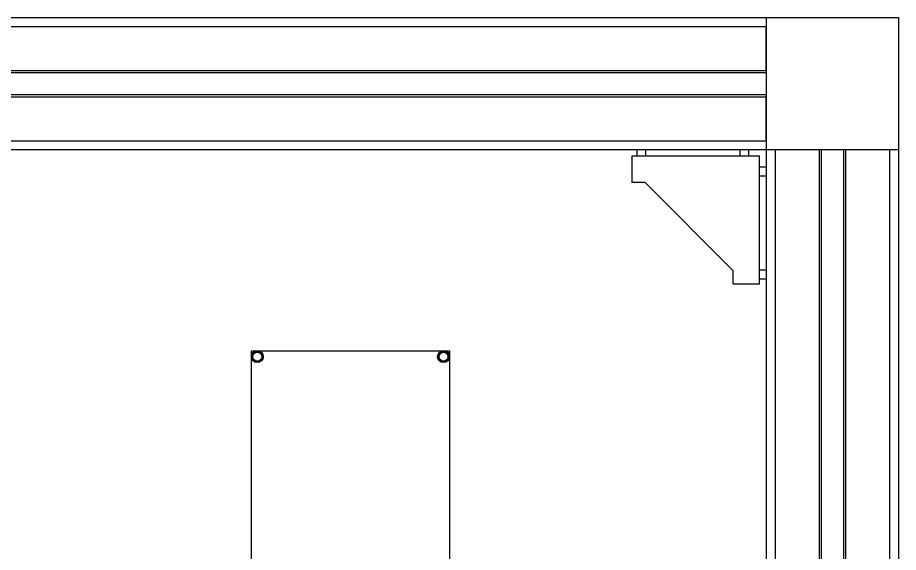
# Model space of a CAD drawing. Header units: millimetres. Extents: x 15 to 836, y 5 to 589.
# Drawn here: x 421.2 to 501.2, y 226.9 to 275.5 of the extents above; entities that cross this region are included whole.
import ezdxf

# ---------------------------------------------------------------- set-up
doc = ezdxf.new("R2010")
doc.units = ezdxf.units.MM

msp = doc.modelspace()

# ---------------------------------------------------------------- linework, layer by layer
at = {"color": 7, "linetype": 'Continuous', "lineweight": 25}
for p, q in [((189.215, 275.503), (489.215, 275.503)), ((489.215, 275.503), (501.215, 275.503)), ((489.215, 275.503), (489.215, 263.503)), ((501.215, 275.503), (501.215, 263.503)), ((189.215, 274.703), (489.215, 274.703)), ((489.215, 270.703), (489.215, 274.703)), ((189.215, 270.703), (489.215, 270.703)), ((189.215, 270.503), (489.215, 270.503)), ((189.215, 268.503), (489.215, 268.503)), ((189.215, 268.303), (489.215, 268.303)), ((489.215, 264.303), (489.215, 268.303)), ((189.215, 264.303), (489.215, 264.303)), ((341.615, 263.503), (489.215, 263.503)), ((477.49, 262.903), (477.49, 263.503)), ((478.29, 262.903), (478.29, 263.503)), ((486.84, 262.903), (486.84, 263.503)), ((487.64, 262.903), (487.64, 263.503)), ((489.215, 263.503), (501.215, 263.503)), ((489.215, 263.503), (489.215, 103.503)), ((490.015, 263.503), (490.015, 103.503)), ((490.015, 263.503), (494.015, 263.503)), ((494.015, 263.503), (494.015, 103.503)), ((494.215, 263.503), (494.215, 103.503)), ((496.215, 263.503), (496.215, 103.503)), ((496.415, 263.503), (496.415, 103.503)), ((496.415, 263.503), (500.415, 263.503)), ((500.415, 263.503), (500.415, 103.503)), ((501.215, 263.503), (501.215, 103.503)), ((477.015, 262.903), (477.015, 260.503)), ((488.615, 262.903), (477.015, 262.903)), ((488.615, 251.303), (488.615, 262.903)), ((488.615, 261.928), (489.215, 261.928)), ((488.615, 261.128), (489.215, 261.128)), ((478.215, 260.503), (477.015, 260.503)), ((486.215, 252.503), (478.215, 260.503)), ((486.215, 251.303), (486.215, 252.503)), ((488.615, 252.578), (489.215, 252.578)), ((486.215, 251.303), (488.615, 251.303)), ((488.615, 251.778), (489.215, 251.778)), ((442.445, 245.226), (460.445, 245.226)), ((442.445, 198.226), (442.445, 245.226)), ((460.445, 245.226), (460.445, 198.226))]:
    msp.add_line(p, q, dxfattribs=at)
for centre, radius in [((442.985, 244.686), 0.54), ((442.985, 244.686), 0.463), ((442.985, 244.686), 0.4), ((459.905, 244.686), 0.54), ((459.905, 244.686), 0.463), ((459.905, 244.686), 0.4)]:
    msp.add_circle(centre, radius, dxfattribs=at)

doc.saveas('drawing.dxf')
